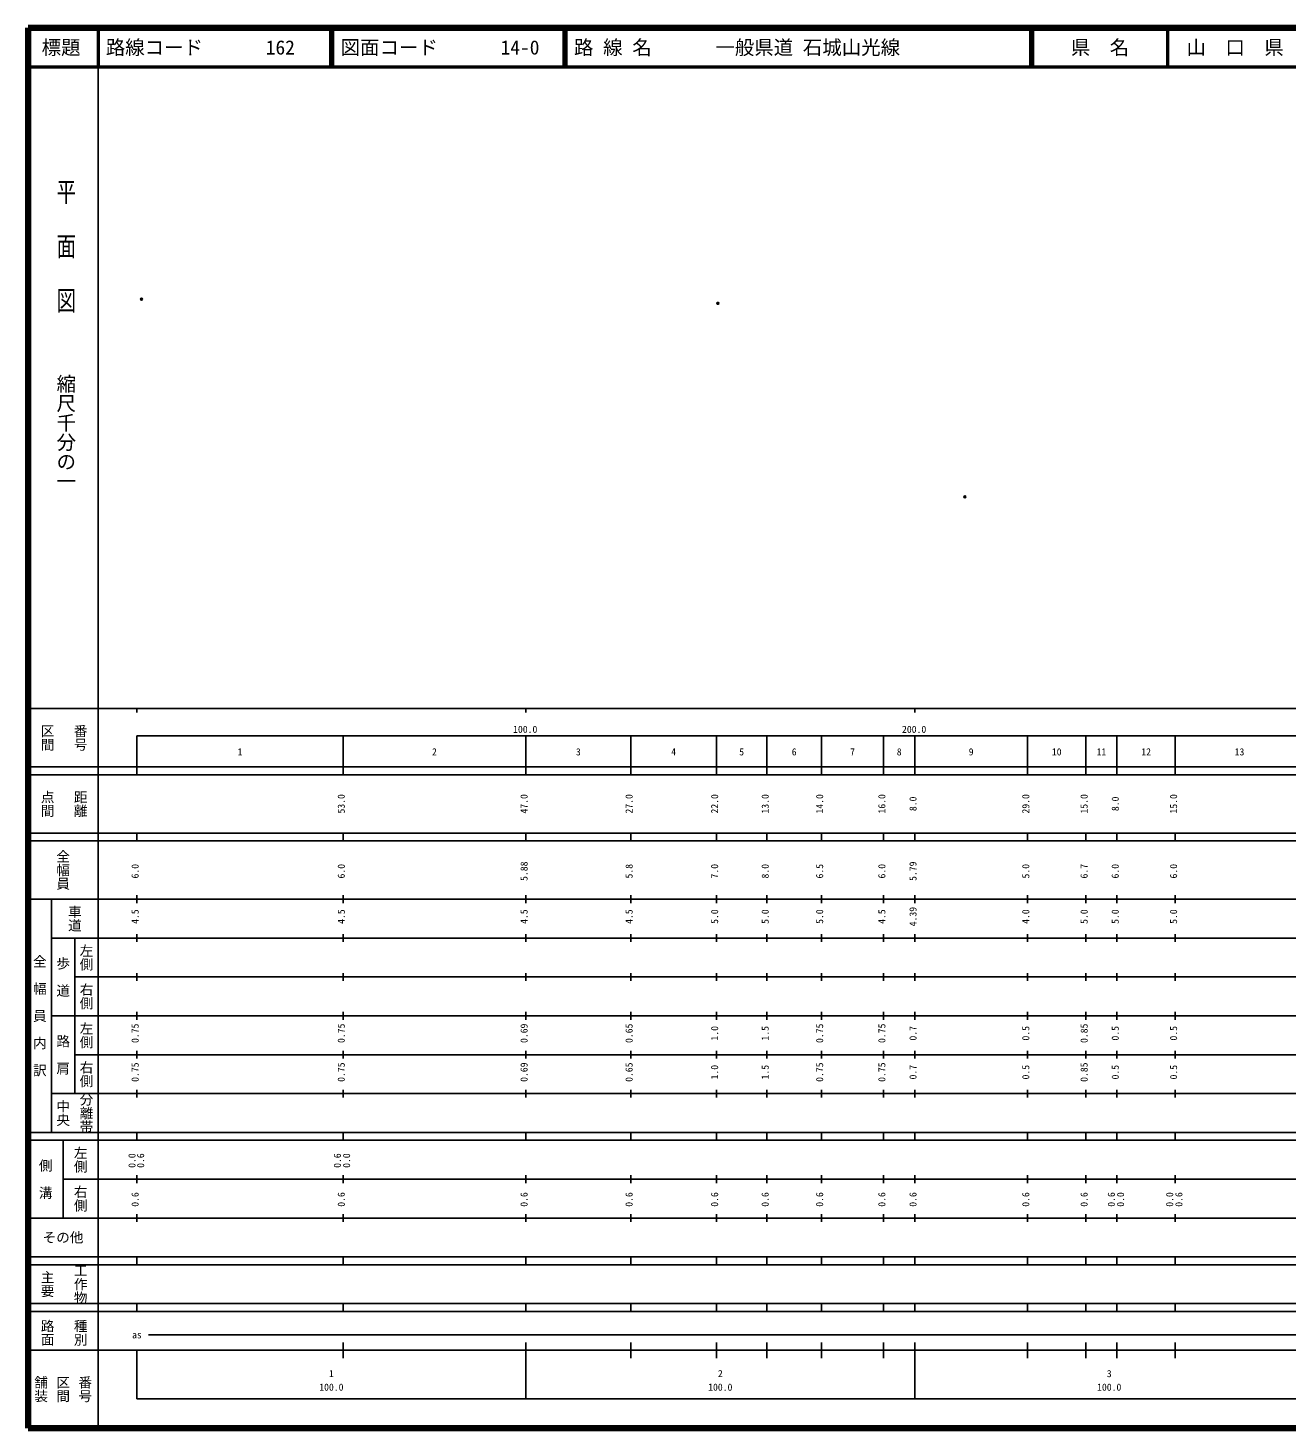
# Model space of a CAD drawing. Units: millimetres on the paper. Extents: x 40 to 680, y 20 to 380.
# Drawn here: x 40 to 363.7, y 20 to 380 of the extents above; entities that cross this region are included whole.
import ezdxf
from ezdxf.enums import TextEntityAlignment as Align

# ---------------------------------------------------------------- set-up
doc = ezdxf.new("R2010")
doc.units = ezdxf.units.MM
doc.header["$PDMODE"] = 32
doc.header["$PDSIZE"] = 0.5
doc.layers.add('M-OTRS', color=6, linetype='Continuous')
doc.layers.add('M-TTL-TXT', color=7, linetype='Continuous')
for name, color, linetype, lineweight in [('M-TTL', 2, 'Continuous', 140), ('M-TTL-BAND', 7, 'Continuous', 25), ('M-TTL-LINE', 7, 'Continuous', 50)]:
    doc.layers.add(name, color=color, linetype=linetype, lineweight=lineweight)
doc.styles.add('@ＭＳ ゴシック', font='')
doc.styles.add('ＭＳ ゴシック', font='')
doc.styles.get('@ＭＳ ゴシック').set_extended_font_data('@MS Gothic')
doc.styles.get('ＭＳ ゴシック').set_extended_font_data('MS Gothic')

msp = doc.modelspace()

# ---------------------------------------------------------------- linework, layer by layer
at = {"layer": 'M-OTRS'}
for p in [(69.183, 310.262), (217.401, 309.196), (280.883, 259.437)]:
    msp.add_point(p, dxfattribs=at)
at = {"layer": 'M-TTL'}
for p, q in [((40, 380), (40, 20)), ((680, 380), (40, 380)), ((40, 20), (680, 20))]:
    msp.add_line(p, q, dxfattribs=at)
at = {"layer": 'M-TTL-BAND'}
for p, q in [((58, 370), (58, 20)), ((40, 205), (579, 205)), ((68, 205), (68, 204)), ((168, 205), (168, 204)), ((268, 205), (268, 204)), ((68, 198), (579, 198)), ((68, 198), (68, 188)), ((121, 188), (121, 198)), ((168, 188), (168, 198)), ((195, 188), (195, 198)), ((217, 188), (217, 198)), ((230, 188), (230, 198)), ((244, 188), (244, 198)), ((260, 188), (260, 198)), ((268, 188), (268, 198)), ((297, 188), (297, 198)), ((312, 188), (312, 198)), ((320, 188), (320, 198)), ((335, 188), (335, 198)), ((40, 190), (579, 190)), ((40, 188), (579, 188)), ((40, 173), (579, 173)), ((68, 171), (68, 173)), ((121, 171), (121, 173)), ((168, 171), (168, 173)), ((195, 171), (195, 173)), ((217, 171), (217, 173)), ((230, 171), (230, 173)), ((244, 171), (244, 173)), ((260, 171), (260, 173)), ((268, 171), (268, 173)), ((297, 171), (297, 173)), ((312, 171), (312, 173)), ((320, 171), (320, 173)), ((335, 171), (335, 173)), ((40, 171), (579, 171)), ((40, 156), (579, 156)), ((46, 96), (46, 156)), ((68, 155), (68, 157)), ((121, 155), (121, 157)), ((168, 155), (168, 157)), ((195, 155), (195, 157)), ((217, 155), (217, 157)), ((230, 155), (230, 157)), ((244, 155), (244, 157)), ((260, 155), (260, 157)), ((268, 155), (268, 157)), ((297, 155), (297, 157)), ((312, 155), (312, 157)), ((320, 155), (320, 157)), ((335, 155), (335, 157)), ((46, 146), (579, 146)), ((52, 146), (52, 106)), ((68, 145), (68, 147)), ((121, 145), (121, 147)), ((168, 145), (168, 147)), ((195, 145), (195, 147)), ((217, 145), (217, 147)), ((230, 145), (230, 147)), ((244, 145), (244, 147)), ((260, 145), (260, 147)), ((268, 145), (268, 147)), ((297, 145), (297, 147)), ((312, 145), (312, 147)), ((320, 145), (320, 147)), ((335, 145), (335, 147)), ((68, 135), (68, 137)), ((121, 135), (121, 137)), ((168, 135), (168, 137)), ((195, 135), (195, 137)), ((217, 135), (217, 137)), ((230, 135), (230, 137)), ((244, 135), (244, 137)), ((260, 135), (260, 137)), ((268, 135), (268, 137)), ((297, 135), (297, 137)), ((312, 135), (312, 137)), ((320, 135), (320, 137)), ((335, 135), (335, 137)), ((52, 136), (579, 136)), ((46, 126), (579, 126)), ((68, 125), (68, 127)), ((121, 125), (121, 127)), ((168, 125), (168, 127)), ((195, 125), (195, 127)), ((217, 125), (217, 127)), ((230, 125), (230, 127)), ((244, 125), (244, 127)), ((260, 125), (260, 127)), ((268, 125), (268, 127)), ((297, 125), (297, 127)), ((312, 125), (312, 127)), ((320, 125), (320, 127)), ((335, 125), (335, 127)), ((52, 116), (579, 116)), ((68, 115), (68, 117)), ((121, 115), (121, 117)), ((168, 115), (168, 117)), ((195, 115), (195, 117)), ((217, 115), (217, 117)), ((230, 115), (230, 117)), ((244, 115), (244, 117)), ((260, 115), (260, 117)), ((268, 115), (268, 117)), ((297, 115), (297, 117)), ((312, 115), (312, 117)), ((320, 115), (320, 117)), ((335, 115), (335, 117)), ((46, 106), (579, 106)), ((68, 105), (68, 107)), ((121, 105), (121, 107)), ((168, 105), (168, 107)), ((195, 105), (195, 107)), ((217, 105), (217, 107)), ((230, 105), (230, 107)), ((244, 105), (244, 107)), ((260, 105), (260, 107)), ((268, 105), (268, 107)), ((297, 105), (297, 107)), ((312, 105), (312, 107)), ((320, 105), (320, 107)), ((335, 105), (335, 107)), ((40, 96), (579, 96)), ((40, 94), (579, 94)), ((49, 94), (49, 74)), ((68, 94), (68, 96)), ((121, 94), (121, 96)), ((168, 94), (168, 96)), ((195, 94), (195, 96)), ((217, 94), (217, 96)), ((230, 94), (230, 96)), ((244, 94), (244, 96)), ((260, 94), (260, 96)), ((268, 94), (268, 96)), ((297, 94), (297, 96)), ((312, 94), (312, 96)), ((320, 94), (320, 96)), ((335, 94), (335, 96)), ((49, 84), (579, 84)), ((68, 83), (68, 85)), ((121, 83), (121, 85)), ((168, 83), (168, 85)), ((195, 83), (195, 85)), ((217, 83), (217, 85)), ((230, 83), (230, 85)), ((244, 83), (244, 85)), ((260, 83), (260, 85)), ((268, 83), (268, 85)), ((297, 83), (297, 85)), ((312, 83), (312, 85)), ((320, 83), (320, 85)), ((335, 83), (335, 85)), ((40, 74), (579, 74)), ((68, 73), (68, 75)), ((121, 73), (121, 75)), ((168, 73), (168, 75)), ((195, 73), (195, 75)), ((217, 73), (217, 75)), ((230, 73), (230, 75)), ((244, 73), (244, 75)), ((260, 73), (260, 75)), ((268, 73), (268, 75)), ((297, 73), (297, 75)), ((312, 73), (312, 75)), ((320, 73), (320, 75)), ((335, 73), (335, 75)), ((40, 64), (579, 64)), ((40, 62), (579, 62)), ((68, 62), (68, 64)), ((121, 62), (121, 64)), ((168, 62), (168, 64)), ((195, 62), (195, 64)), ((217, 62), (217, 64)), ((230, 62), (230, 64)), ((244, 62), (244, 64)), ((260, 62), (260, 64)), ((268, 62), (268, 64)), ((297, 62), (297, 64)), ((312, 62), (312, 64)), ((320, 62), (320, 64)), ((335, 62), (335, 64)), ((40, 52), (579, 52)), ((68, 50), (68, 52)), ((121, 50), (121, 52)), ((168, 50), (168, 52)), ((195, 50), (195, 52)), ((217, 50), (217, 52)), ((230, 50), (230, 52)), ((244, 50), (244, 52)), ((260, 50), (260, 52)), ((268, 50), (268, 52)), ((297, 50), (297, 52)), ((312, 50), (312, 52)), ((320, 50), (320, 52)), ((335, 50), (335, 52)), ((40, 50), (579, 50)), ((71, 44), (565, 44)), ((40, 40), (579, 40)), ((68, 40), (68, 27.5)), ((121, 38), (121, 42)), ((168, 27.5), (168, 42)), ((195, 38), (195, 42)), ((217, 38), (217, 42)), ((230, 38), (230, 42)), ((244, 38), (244, 42)), ((260, 38), (260, 42)), ((268, 27.5), (268, 42)), ((297, 38), (297, 42)), ((312, 38), (312, 42)), ((320, 38), (320, 42)), ((335, 38), (335, 42)), ((68, 27.5), (579, 27.5))]:
    msp.add_line(p, q, dxfattribs=at)
at = {"layer": 'M-TTL-LINE'}
for p, q in [((58, 380), (58, 370)), ((117.75, 380), (117.75, 370)), ((118.25, 380), (118.25, 370)), ((177.75, 380), (177.75, 370)), ((178.25, 380), (178.25, 370)), ((297.75, 380), (297.75, 370)), ((298.25, 380), (298.25, 370)), ((333, 380), (333, 370)), ((40, 370), (680, 370))]:
    msp.add_line(p, q, dxfattribs=at)

# ---------------------------------------------------------------- texts
at = {"layer": 'M-TTL-BAND', "style": '@ＭＳ ゴシック', "width": 1.4}
msp.add_text('平  面  図', height=3.666, rotation=270, dxfattribs=at).set_placement((49.777, 306.475), align=Align.MIDDLE_RIGHT)
at = {"layer": 'M-TTL-BAND', "style": '@ＭＳ ゴシック'}
msp.add_text('縮尺千分の一', height=3.666, rotation=270, dxfattribs=at).set_placement((49.777, 261.03), align=Align.MIDDLE_RIGHT)
for s, p in [('区間', (45, 197.5)), ('番号', (53.5, 197.5)), ('点間', (45, 180.5)), ('距離', (53.5, 180.5)), ('全幅員', (49, 163.5)), ('車道', (52, 151)), ('左側', (55, 141)), ('全\u3000幅\u3000員\u3000内\u3000訳', (43, 126)), ('歩\u3000道', (49, 136)), ('右側', (55, 131)), ('左側', (55, 121)), ('路\u3000肩', (49, 116)), ('右側', (55, 111)), ('分離帯', (55, 101)), ('中央', (49, 101)), ('左側', (53.5, 89)), ('側\u3000溝', (44.5, 84)), ('右側', (53.5, 79)), ('工作物', (53.5, 57)), ('主要', (45, 57)), ('路面', (45, 44.5)), ('種別', (53.5, 44.5)), ('舗装', (43.333, 30)), ('区間', (49, 30)), ('番号', (54.667, 30))]:
    msp.add_text(s, height=2.566, rotation=270, dxfattribs=at).set_placement(p, align=Align.MIDDLE_CENTER)
at = {"layer": 'M-TTL-BAND', "style": 'ＭＳ ゴシック'}
for s, p in [('100.0', (167.844, 198.195)), ('200.0', (267.844, 198.195)), ('1', (94.5, 192.405)), ('2', (144.5, 192.405)), ('3', (181.5, 192.405)), ('4', (206, 192.405)), ('5', (223.5, 192.405)), ('6', (237, 192.405)), ('7', (252, 192.405)), ('8', (264, 192.405)), ('9', (282.5, 192.405)), ('10', (304.5, 192.405)), ('11', (316, 192.405)), ('12', (327.5, 192.405)), ('13', (351.5, 192.405)), ('as', (68, 42.5)), ('1', (118, 32.523)), ('2', (218, 32.523)), ('3', (318, 32.523)), ('100.0', (118, 29.033)), ('100.0', (218, 29.033)), ('100.0', (318, 29.033))]:
    msp.add_text(s, height=1.833, dxfattribs=at).set_placement(p, align=Align.BOTTOM_CENTER)
for s, p in [('53.0', (122, 180.5)), ('47.0', (169, 180.5)), ('27.0', (196, 180.5)), ('22.0', (218, 180.5)), ('13.0', (231, 180.5)), ('14.0', (245, 180.5)), ('16.0', (261, 180.5)), ('8.0', (269, 180.5)), ('29.0', (298, 180.5)), ('15.0', (313, 180.5)), ('8.0', (321, 180.5)), ('15.0', (336, 180.5)), ('6.0', (69, 163.174)), ('6.0', (122, 163.174)), ('5.88', (169, 163.174)), ('5.8', (196, 163.174)), ('7.0', (218, 163.174)), ('8.0', (231, 163.174)), ('6.5', (245, 163.174)), ('6.0', (261, 163.174)), ('5.79', (269, 163.174)), ('5.0', (298, 163.174)), ('6.7', (313, 163.174)), ('6.0', (321, 163.174)), ('6.0', (336, 163.174)), ('4.5', (69, 151.5)), ('4.5', (122, 151.5)), ('4.5', (169, 151.5)), ('4.5', (196, 151.5)), ('5.0', (218, 151.5)), ('5.0', (231, 151.5)), ('5.0', (245, 151.5)), ('4.5', (261, 151.5)), ('4.39', (269, 151.5)), ('4.0', (298, 151.5)), ('5.0', (313, 151.5)), ('5.0', (321, 151.5)), ('5.0', (336, 151.5)), ('0.75', (69, 121.5)), ('0.75', (122, 121.5)), ('0.69', (169, 121.5)), ('0.65', (196, 121.5)), ('1.0', (218, 121.5)), ('1.5', (231, 121.5)), ('0.75', (245, 121.5)), ('0.75', (261, 121.5)), ('0.7', (269, 121.5)), ('0.5', (298, 121.5)), ('0.85', (313, 121.5)), ('0.5', (321, 121.5)), ('0.5', (336, 121.5)), ('0.75', (69, 111.5)), ('0.75', (122, 111.5)), ('0.69', (169, 111.5)), ('0.65', (196, 111.5)), ('1.0', (218, 111.5)), ('1.5', (231, 111.5)), ('0.75', (245, 111.5)), ('0.75', (261, 111.5)), ('0.7', (269, 111.5)), ('0.5', (298, 111.5)), ('0.85', (313, 111.5)), ('0.5', (321, 111.5)), ('0.5', (336, 111.5)), ('0.0', (68.188, 88.764)), ('0.6', (70.41, 88.764)), ('0.6', (121, 88.764)), ('0.0', (123.37, 88.764)), ('0.6', (69, 78.764)), ('0.6', (122, 78.764)), ('0.6', (169, 78.764)), ('0.6', (196, 78.764)), ('0.6', (218, 78.764)), ('0.6', (231, 78.764)), ('0.6', (245, 78.764)), ('0.6', (261, 78.764)), ('0.6', (269, 78.764)), ('0.6', (298, 78.764)), ('0.6', (313, 78.764)), ('0.6', (320, 78.764)), ('0.0', (322.37, 78.764)), ('0.0', (335, 78.764)), ('0.6', (337.37, 78.764))]:
    msp.add_text(s, height=1.833, rotation=90, dxfattribs=at).set_placement(p, align=Align.BOTTOM_CENTER)
msp.add_text('その他', height=2.566, dxfattribs=at).set_placement((49, 69), align=Align.MIDDLE_CENTER)
at = {"layer": 'M-TTL-TXT', "style": 'ＭＳ ゴシック'}
for s, p in [('標題', (48.5, 375)), ('県\u3000名', (315.625, 375)), ('山\u3000口\u3000県', (350.375, 375))]:
    msp.add_text(s, height=3.666, dxfattribs=at).set_placement(p, align=Align.MIDDLE_CENTER)
for s, p in [('路線コード', (60, 375)), ('162', (101.142, 375)), ('図面コード', (120.38, 375)), ('14-0', (161.521, 375)), ('路 線 名', (180.38, 375)), ('一般県道 石城山光線', (216.734, 375))]:
    msp.add_text(s, height=3.666, dxfattribs=at).set_placement(p, align=Align.MIDDLE_LEFT)

doc.saveas('drawing.dxf')
